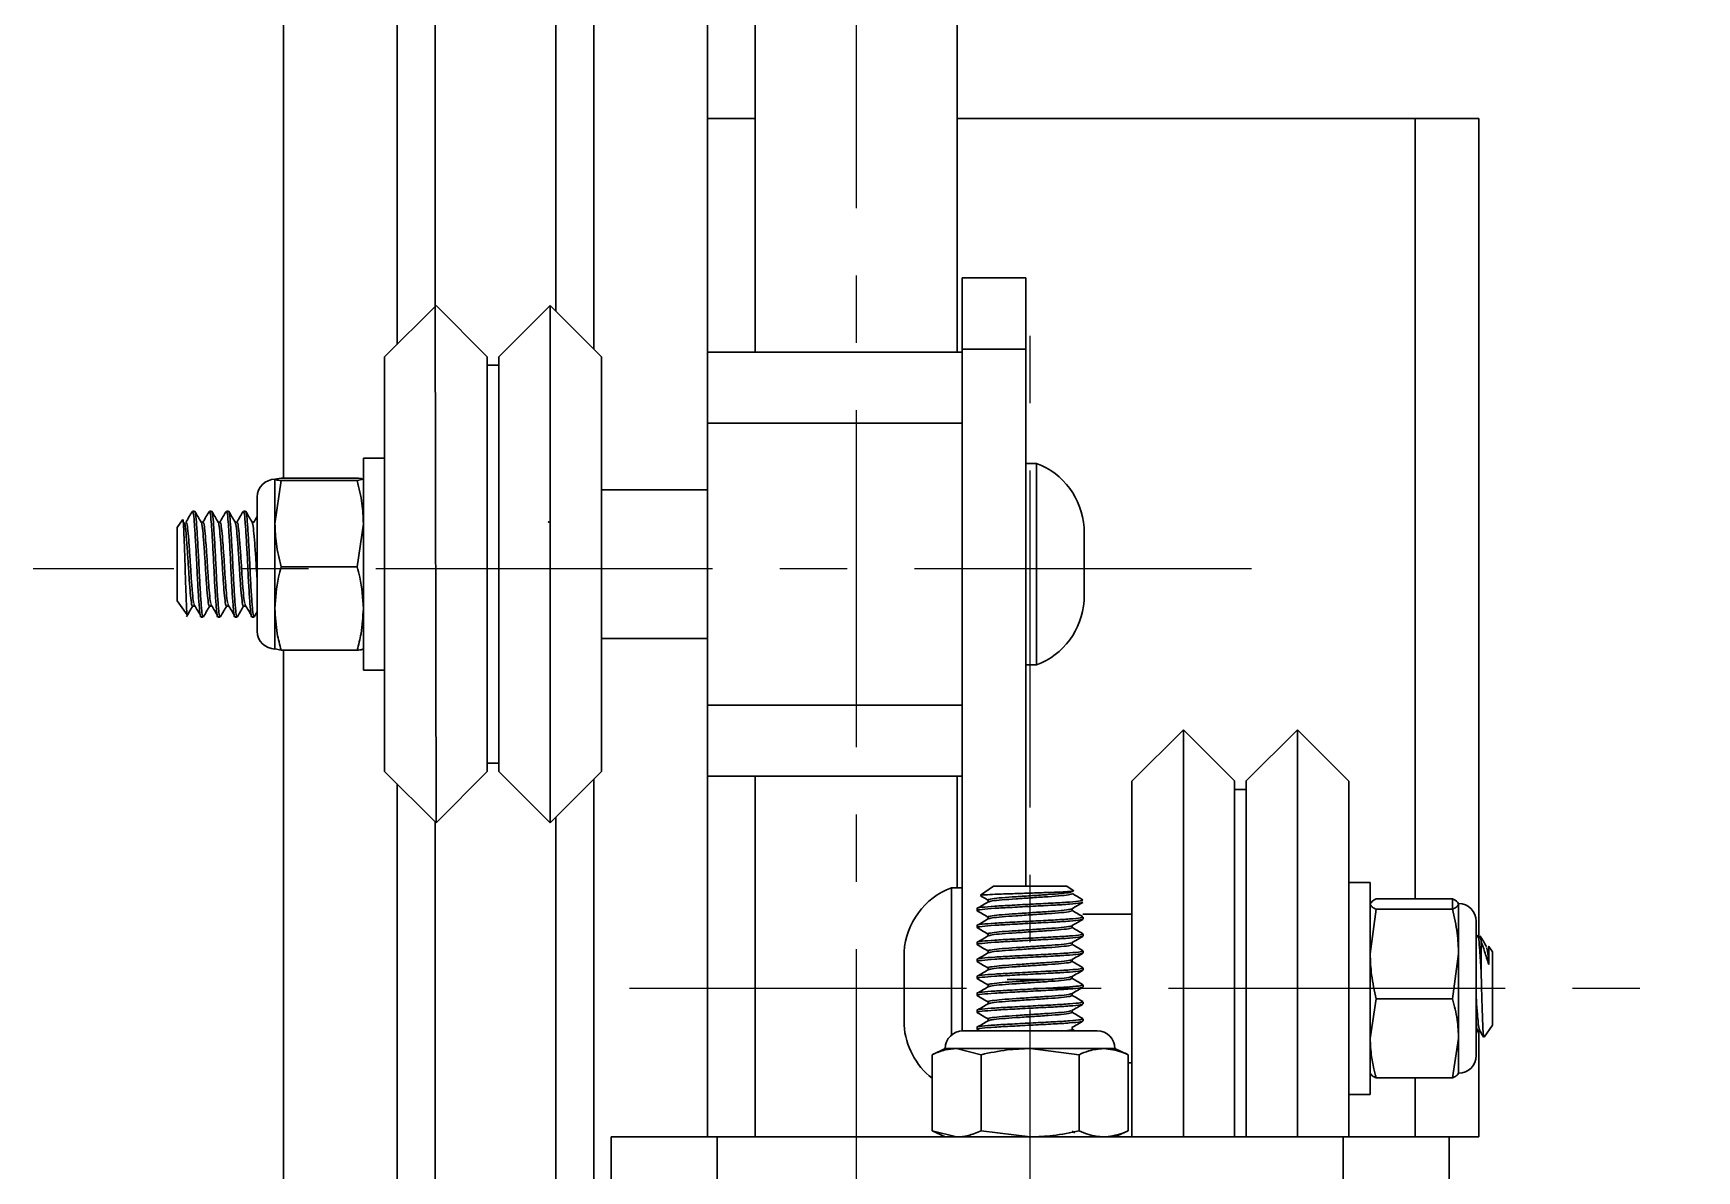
# Model space of a CAD drawing. Header units: millimetres. Extents: x 15 to 1184, y 5 to 836.
# Drawn here: x 898.31 to 929.67, y 720.41 to 741.85 of the extents above; entities that cross this region are included whole.
import ezdxf

# ---------------------------------------------------------------- set-up
doc = ezdxf.new("R2010")
doc.units = ezdxf.units.MM
doc.header["$PDSIZE"] = -1
doc.linetypes.add('CENTER', pattern=[10.16, 6.35, -1.27, 1.27, -1.27])
doc.linetypes.add('CENTERX2', pattern=[20.32, 12.7, -2.54, 2.54, -2.54])
doc.layers.get('0').update_dxf_attribs({"lineweight": 30})
doc.layers.add('中心线', color=7, linetype='CENTER')

msp = doc.modelspace()

# ---------------------------------------------------------------- linework, layer by layer
at = {"color": 7, "linetype": 'Continuous', "lineweight": 30}
for p, q in [((903.0218, 733.4687), (903.0218, 781.6301)), ((905.1658, 735.9888), (905.1658, 781.6301)), ((905.8858, 736.7088), (905.8858, 781.6301)), ((908.1578, 736.6168), (908.1578, 781.6301)), ((908.8778, 735.8968), (908.8778, 781.6301)), ((911.0218, 735.8448), (911.0218, 781.6301)), ((911.9168, 781.6301), (911.9168, 735.8448)), ((915.7268, 735.8448), (915.7268, 781.6301)), ((911.9168, 740.2448), (911.0218, 740.2448)), ((924.3618, 740.2448), (915.7268, 740.2448)), ((924.3618, 725.5331), (924.3618, 740.2448)), ((925.5618, 740.2448), (924.3618, 740.2448)), ((925.5618, 724.779), (925.5618, 740.2448)), ((917.0218, 737.2448), (915.8218, 737.2448)), ((915.8218, 737.2448), (915.8218, 735.9008)), ((917.0218, 737.2448), (917.0218, 735.9008)), ((905.8998, 736.7228), (904.9298, 735.7528)), ((905.8998, 726.9668), (905.8858, 736.7088)), ((906.8658, 735.7568), (905.8998, 736.7228)), ((908.0518, 736.7228), (907.0858, 735.7568)), ((909.0218, 735.7528), (908.0518, 736.7228)), ((908.0518, 728.2572), (908.0518, 736.7228)), ((911.0218, 734.5008), (911.0218, 735.8448)), ((911.0218, 735.8448), (915.8218, 735.8448)), ((917.0218, 735.9008), (915.8218, 735.9008)), ((915.8218, 735.9008), (915.8218, 723.0446)), ((917.0218, 735.9008), (917.0218, 725.7748)), ((904.9298, 728.9705), (904.9298, 735.7528)), ((906.8658, 728.9676), (906.8658, 735.7568)), ((907.0858, 735.5948), (906.8658, 735.5948)), ((907.0858, 728.9676), (907.0858, 735.7568)), ((909.0218, 728.9705), (909.0218, 735.7528)), ((904.9298, 734.3025), (904.9298, 733.663)), ((904.9298, 734.3025), (904.9298, 733.663)), ((909.0218, 734.3025), (909.0218, 733.663)), ((909.0218, 734.3025), (909.0218, 733.663)), ((911.0218, 734.5008), (915.8218, 734.5008)), ((911.0218, 729.1888), (911.0218, 734.5008)), ((904.9298, 733.8448), (904.5298, 733.8448)), ((904.5298, 730.6258), (904.5298, 733.8448)), ((917.2218, 733.7448), (917.0218, 733.7448)), ((917.2218, 730.6868), (917.2218, 733.7448)), ((902.9786, 733.4687), (902.8631, 733.4443)), ((902.8631, 733.4448), (902.8631, 733.4443)), ((902.8631, 733.4443), (902.8631, 732.6079)), ((902.9786, 733.4198), (902.8631, 732.6079)), ((902.9786, 733.4687), (904.4144, 733.4687)), ((902.9786, 733.4198), (904.4144, 733.4198)), ((904.4144, 733.4198), (904.5298, 733.4443)), ((904.9298, 733.3563), (904.9298, 732.7169)), ((904.9298, 733.3563), (904.9298, 732.7169)), ((909.0218, 732.7169), (909.0218, 733.3563)), ((909.0218, 732.7169), (909.0218, 733.3563)), ((902.5298, 733.1115), (902.5298, 732.9246)), ((911.0218, 733.2448), (909.0218, 733.2448)), ((901.3482, 732.8448), (901.3082, 732.8448)), ((901.6682, 732.8448), (901.6282, 732.8448)), ((901.9882, 732.8448), (901.9482, 732.8448)), ((902.3082, 732.8448), (902.2682, 732.8448)), ((902.5298, 732.9246), (902.5298, 730.5782)), ((901.1216, 732.6779), (901.0218, 732.5354)), ((901.0218, 731.4239), (901.0218, 732.5354)), ((901.5082, 732.637), (901.4712, 732.637)), ((901.8282, 732.637), (901.7912, 732.637)), ((902.1482, 732.637), (902.1112, 732.637)), ((902.4682, 732.637), (902.4312, 732.637)), ((902.8631, 732.6079), (902.8631, 731.0085)), ((904.4144, 731.796), (904.5298, 732.6079)), ((918.1189, 732.3949), (918.1187, 732.3941)), ((918.1187, 732.3941), (918.1189, 732.3887)), ((918.1189, 732.3949), (918.1189, 732.5347)), ((918.1189, 731.7592), (918.1189, 732.3887)), ((902.9786, 731.796), (904.4144, 731.796)), ((918.1189, 731.7592), (918.1187, 731.7537)), ((918.1187, 731.7537), (918.1189, 731.7491)), ((918.1189, 731.2091), (918.1189, 731.7491)), ((901.0218, 731.1543), (901.0218, 731.4239)), ((901.0218, 731.1543), (901.2085, 730.8876)), ((918.1189, 731.2091), (918.1187, 731.2045)), ((918.1187, 731.2045), (918.1189, 731.2053)), ((918.1189, 731.1549), (918.1189, 731.2053)), ((901.3082, 731.0527), (901.3482, 731.0527)), ((901.4682, 730.8448), (901.5082, 730.8448)), ((901.6282, 731.0527), (901.6682, 731.0527)), ((901.7882, 730.8448), (901.8282, 730.8448)), ((901.9482, 731.0527), (901.9882, 731.0527)), ((902.1082, 730.8448), (902.1482, 730.8448)), ((902.2682, 731.0527), (902.3082, 731.0527)), ((902.4282, 730.8448), (902.4682, 730.8448)), ((902.4741, 730.8512), (902.5298, 730.9472)), ((902.8631, 731.0085), (902.8631, 730.2448)), ((904.5298, 729.8448), (904.5298, 730.6258)), ((917.2218, 729.9448), (917.2218, 730.6868)), ((902.9786, 730.221), (902.8631, 730.2454)), ((902.9786, 730.221), (904.4144, 730.221)), ((903.0218, 693.4687), (903.0218, 730.221)), ((909.0218, 730.4448), (911.0218, 730.4448)), ((917.0218, 729.9448), (917.2218, 729.9448)), ((904.5298, 729.8448), (904.9298, 729.8448)), ((904.9298, 727.9368), (904.9298, 728.9705)), ((906.8658, 727.9328), (906.8658, 728.9676)), ((907.0858, 727.9328), (907.0858, 728.9676)), ((909.0218, 727.9368), (909.0218, 728.9705)), ((911.0218, 729.1888), (915.8218, 729.1888)), ((911.0218, 727.8448), (911.0218, 729.1888)), ((919.9918, 728.7228), (919.0218, 727.7528)), ((920.9578, 727.7568), (919.9918, 728.7228)), ((919.9918, 728.7228), (919.9918, 721.0448)), ((922.1438, 728.7228), (921.1778, 727.7568)), ((923.1138, 727.7528), (922.1438, 728.7228)), ((922.1438, 728.7228), (922.1438, 721.0448)), ((906.8658, 728.0948), (907.0858, 728.0948)), ((908.0518, 726.9668), (908.0518, 728.2572)), ((904.9298, 727.9368), (905.8998, 726.9668)), ((905.1658, 695.9888), (905.1658, 727.7008)), ((905.8998, 726.9668), (906.8658, 727.9328)), ((907.0858, 727.9328), (908.0518, 726.9668)), ((908.0518, 726.9668), (909.0218, 727.9368)), ((908.8778, 695.8968), (908.8778, 727.7928)), ((911.0218, 721.0448), (911.0218, 727.8448)), ((911.0218, 727.8448), (915.8218, 727.8448)), ((911.9168, 727.8448), (911.9168, 721.0448)), ((915.7268, 725.7448), (915.7268, 727.8448)), ((919.0218, 727.7528), (919.0218, 721.0448)), ((920.9578, 727.7568), (920.9578, 721.0448)), ((921.1778, 727.7568), (921.1778, 721.0448)), ((923.1138, 727.7528), (923.1138, 721.0448)), ((921.1778, 727.5948), (920.9578, 727.5948)), ((908.1578, 696.6168), (908.1578, 727.0728)), ((905.8858, 696.7088), (905.8858, 726.9808)), ((923.5138, 725.8448), (923.1138, 725.8448)), ((923.5138, 725.8448), (923.5138, 721.8448)), ((915.8218, 725.7448), (915.6218, 725.7448)), ((915.6218, 725.7448), (915.6218, 722.9676)), ((916.4112, 725.7748), (916.167, 725.6038)), ((916.3097, 725.5118), (916.3097, 725.4744)), ((916.4112, 725.7748), (916.4793, 725.7748)), ((916.4793, 725.7748), (917.7924, 725.7748)), ((917.9106, 725.692), (917.7924, 725.7748)), ((925.0651, 725.5331), (923.6292, 725.5331)), ((925.0651, 725.5331), (925.0651, 725.3388)), ((916.1018, 725.3518), (916.1018, 725.3118)), ((916.3097, 725.1918), (916.3097, 725.1544)), ((917.8939, 725.3118), (917.8939, 725.3494)), ((919.0218, 725.2448), (918.0951, 725.2448)), ((918.1018, 725.1517), (918.1018, 725.1918)), ((923.518, 725.4538), (923.5138, 725.4448)), ((923.6292, 725.3388), (923.5138, 724.4946)), ((925.0651, 725.3388), (923.6292, 725.3388)), ((925.1805, 725.4359), (925.1805, 725.4448)), ((925.1805, 724.4946), (925.1805, 725.4359)), ((916.1018, 725.0318), (916.1018, 724.9917)), ((916.3097, 724.8717), (916.3097, 724.8344)), ((917.8939, 724.9917), (917.8939, 725.0294)), ((918.1018, 724.8318), (918.1018, 724.8717)), ((925.5138, 722.5782), (925.5138, 725.1115)), ((925.5378, 724.842), (925.5138, 724.8007)), ((914.7247, 724.5347), (914.7247, 724.4448)), ((916.1018, 724.7117), (916.1018, 724.6718)), ((916.3097, 724.5517), (916.3097, 724.5144)), ((917.8939, 724.6718), (917.8939, 724.7094)), ((918.1018, 724.5118), (918.1018, 724.5517)), ((925.6051, 724.7441), (925.5872, 724.8217)), ((925.6051, 724.7441), (925.6051, 724.1738)), ((925.8218, 724.5354), (925.75, 724.638)), ((925.7507, 724.626), (925.7507, 724.297)), ((925.8218, 724.5354), (925.8218, 723.1543)), ((914.7247, 724.4397), (914.7249, 724.4448)), ((914.7249, 724.4448), (914.7247, 724.4448)), ((914.7247, 724.4397), (914.7247, 723.8499)), ((916.1018, 724.3918), (916.1018, 724.3518)), ((916.3097, 724.2318), (916.3097, 724.1944)), ((917.8939, 724.3518), (917.8939, 724.3894)), ((918.1018, 724.1918), (918.1018, 724.2318)), ((925.0651, 723.6505), (925.1805, 724.4946)), ((925.1805, 722.9035), (925.1805, 724.4946)), ((916.1018, 724.0718), (916.1018, 724.0318)), ((916.3097, 723.9118), (916.3097, 723.8743)), ((917.8939, 724.0318), (917.8939, 724.0694)), ((918.1018, 723.8718), (918.1018, 723.9118)), ((914.7249, 723.8448), (914.7247, 723.8499)), ((914.7247, 723.8397), (914.7249, 723.8448)), ((914.7247, 723.8397), (914.7247, 723.2499)), ((916.1018, 723.7518), (916.1018, 723.7117)), ((916.3097, 723.5918), (916.3097, 723.5544)), ((917.8939, 723.7117), (917.8939, 723.7494)), ((918.1018, 723.5517), (918.1018, 723.5918)), ((923.6292, 723.6505), (923.5138, 722.9035)), ((925.0651, 723.6505), (923.6292, 723.6505)), ((916.1018, 723.4317), (916.1018, 723.3918)), ((917.8939, 723.3918), (917.8939, 723.4294)), ((914.7249, 723.2448), (914.7247, 723.2499)), ((914.7247, 723.2448), (914.7247, 723.1549)), ((914.7247, 723.2448), (914.7249, 723.2448)), ((918.3685, 723.0448), (915.8351, 723.0448)), ((916.1018, 723.1118), (916.1018, 723.0718)), ((916.1062, 723.0673), (916.1451, 723.0448)), ((916.3097, 723.2717), (916.3097, 723.2344)), ((917.8939, 723.0718), (917.8939, 723.1094)), ((917.9449, 723.0448), (917.8939, 723.0744)), ((918.1018, 723.2318), (918.1018, 723.2717)), ((925.5138, 722.9992), (925.5448, 723.0527)), ((925.5418, 723.0527), (925.5788, 723.0527)), ((925.5618, 721.0448), (925.5618, 723.0527)), ((925.6642, 722.9292), (925.8218, 723.1543)), ((915.5018, 722.7115), (915.2543, 722.5961)), ((915.7162, 722.7115), (915.5018, 722.7115)), ((917.1018, 722.7115), (915.7162, 722.7115)), ((916.1781, 722.5961), (915.7162, 722.7115)), ((918.0256, 722.5961), (917.1018, 722.7115)), ((918.4874, 722.7115), (917.1018, 722.7115)), ((918.7018, 722.7115), (918.4874, 722.7115)), ((918.9493, 722.5961), (918.7018, 722.7115)), ((925.0651, 722.1565), (925.1805, 722.9035)), ((925.1805, 722.2448), (925.1805, 722.9035)), ((915.2543, 722.5961), (915.2543, 721.1602)), ((916.1781, 722.5961), (916.1781, 721.1602)), ((918.0256, 722.5961), (918.0256, 721.1602)), ((918.9493, 722.5961), (918.9493, 721.1602)), ((918.9493, 722.4448), (919.0218, 722.4448)), ((923.5138, 722.2448), (923.518, 722.2359)), ((925.0651, 722.1565), (923.6292, 722.1565)), ((924.3618, 721.0448), (924.3618, 722.1565)), ((925.1763, 722.2359), (925.1805, 722.2448)), ((923.1138, 721.8448), (923.5138, 721.8448)), ((915.2543, 721.1602), (915.5018, 721.0448)), ((915.2543, 721.1602), (915.7162, 721.0448)), ((916.1781, 721.1602), (917.1018, 721.0448)), ((917.9473, 721.1234), (917.8939, 721.1544)), ((918.7018, 721.0448), (918.9493, 721.1602)), ((909.2018, 719.8448), (909.2018, 721.0448)), ((911.2018, 721.0448), (909.2018, 721.0448)), ((911.2018, 719.8448), (911.2018, 721.0448)), ((923.0018, 721.0448), (911.2018, 721.0448)), ((923.0018, 719.8448), (923.0018, 721.0448)), ((925.0018, 721.0448), (923.0018, 721.0448)), ((925.0018, 719.8448), (925.0018, 721.0448)), ((925.5618, 721.0448), (925.0018, 721.0448))]:
    msp.add_line(p, q, dxfattribs=at)
at = {"color": 7, "linetype": 'CENTERX2', "lineweight": 30}
for p, q in [((917.5346, 725.7748), (916.669, 725.7748)), ((917.5346, 724.0148), (916.669, 724.0148))]:
    msp.add_line(p, q, dxfattribs=at)
at = {"color": 7, "linetype": 'Continuous', "lineweight": 30}
for centre, radius, start, end in [((916.7329, 732.4448), 1.3889, 3.71154, 69.39031), ((902.8631, 733.1115), 0.3333, 90, 180), ((916.7329, 731.2448), 1.3889, 290.60969, 356.28846), ((902.8631, 730.5782), 0.3333, 180, 270), ((916.1107, 724.4448), 1.3889, 110.60969, 176.28846), ((925.1805, 725.1115), 0.3333, 0, 90), ((916.1107, 723.2448), 1.3889, 183.71154, 231.93064), ((915.8351, 722.7115), 0.3333, 90, 180), ((918.3685, 722.7115), 0.3333, 0, 90), ((925.1805, 722.5782), 0.3333, 270, 0)]:
    msp.add_arc(centre, radius, start, end, dxfattribs=at)
for points, knots in [([(902.8631, 733.4443), (902.8681, 733.4405), (902.8789, 733.4322), (902.9437, 733.4242), (902.9786, 733.4198)], [0, 0, 0, 0, 0.4617486, 1, 1, 1, 1]), ([(904.5298, 733.4443), (904.5248, 733.4481), (904.5141, 733.4563), (904.4493, 733.4644), (904.4144, 733.4687)], [0, 0, 0, 0, 0.4617483, 1, 1, 1, 1]), ([(904.5298, 732.6079), (904.5248, 732.7342), (904.5141, 733.0078), (904.4493, 733.2757), (904.4144, 733.4198)], [0, 0, 0, 0, 0.461737, 1, 1, 1, 1]), ([(901.2109, 730.8893), (901.2106, 730.8882), (901.2069, 730.8756), (901.2005, 730.9553), (901.1914, 731.1281), (901.1811, 731.3895), (901.1717, 731.6915), (901.1628, 732.0041), (901.1525, 732.2871), (901.143, 732.5142), (901.1342, 732.6479), (901.1269, 732.6989), (901.1235, 732.6783), (901.1232, 732.6768)], [0, 0, 0, 0, 0.01197403, 0.12731442, 0.2428124, 0.35340117, 0.46375327, 0.57424963, 0.68017141, 0.78554499, 0.89103245, 0.99227454, 1, 1, 1, 1]), ([(901.3026, 732.8393), (901.2825, 732.8045), (901.2421, 732.7349), (901.2017, 732.6654), (901.1815, 732.6307)], [0, 0, 0, 0, 0.5001823, 1, 1, 1, 1]), ([(901.3082, 732.8271), (901.3129, 732.8273), (901.3246, 732.8279), (901.3418, 732.6542), (901.3611, 732.3579), (901.3829, 731.9779), (901.4009, 731.5789), (901.4218, 731.2172), (901.4427, 730.9628), (901.4565, 730.8388), (901.4658, 730.8577), (901.4682, 730.8626)], [0, 0, 0, 0, 0.0846526, 0.2087429, 0.3328371, 0.4601847, 0.5824996, 0.7087454, 0.8349917, 0.9572985, 1, 1, 1, 1]), ([(901.3482, 732.8271), (901.3529, 732.8273), (901.3646, 732.8279), (901.3819, 732.6542), (901.4011, 732.3579), (901.4229, 731.978), (901.4409, 731.5787), (901.4618, 731.218), (901.4827, 730.9601), (901.4984, 730.8314), (901.5098, 730.8592), (901.5143, 730.8701)], [0, 0, 0, 0, 0.08167, 0.2013891, 0.3211115, 0.4439727, 0.5619786, 0.6837769, 0.8055756, 0.9235737, 1, 1, 1, 1]), ([(901.4735, 732.6328), (901.4533, 732.6677), (901.4128, 732.7374), (901.3724, 732.8071), (901.3522, 732.8419)], [0, 0, 0, 0, 0.4997668, 1, 1, 1, 1]), ([(901.6226, 732.8393), (901.6024, 732.8045), (901.5621, 732.7349), (901.5217, 732.6654), (901.5016, 732.6307)], [0, 0, 0, 0, 0.5001575, 1, 1, 1, 1]), ([(901.6282, 732.8271), (901.6329, 732.8273), (901.6446, 732.8279), (901.6619, 732.6542), (901.6811, 732.3579), (901.7029, 731.9779), (901.7209, 731.5789), (901.7418, 731.2172), (901.7627, 730.9628), (901.7765, 730.8388), (901.7858, 730.8577), (901.7882, 730.8626)], [0, 0, 0, 0, 0.0846522, 0.2087429, 0.3328371, 0.4601847, 0.5824996, 0.7087454, 0.8349917, 0.9572985, 1, 1, 1, 1]), ([(901.6682, 732.8271), (901.6729, 732.8273), (901.6846, 732.8279), (901.7018, 732.6542), (901.7211, 732.3579), (901.7429, 731.978), (901.7609, 731.5787), (901.7818, 731.218), (901.8027, 730.9601), (901.8184, 730.8314), (901.8298, 730.8592), (901.8343, 730.8701)], [0, 0, 0, 0, 0.0816703, 0.201389, 0.3211114, 0.443973, 0.5619788, 0.683777, 0.8055757, 0.9235737, 1, 1, 1, 1]), ([(901.7935, 732.6328), (901.7733, 732.6677), (901.7328, 732.7374), (901.6924, 732.8071), (901.6722, 732.8419)], [0, 0, 0, 0, 0.4997421, 1, 1, 1, 1]), ([(901.9426, 732.8393), (901.9225, 732.8045), (901.8821, 732.7349), (901.8417, 732.6654), (901.8215, 732.6307)], [0, 0, 0, 0, 0.5001327, 1, 1, 1, 1]), ([(901.9482, 732.8271), (901.9529, 732.8273), (901.9646, 732.8279), (901.9818, 732.6542), (902.0011, 732.3579), (902.0229, 731.9779), (902.0409, 731.5789), (902.0618, 731.2172), (902.0827, 730.9628), (902.0965, 730.8388), (902.1058, 730.8577), (902.1082, 730.8626)], [0, 0, 0, 0, 0.0846526, 0.2087429, 0.3328371, 0.4601851, 0.5825, 0.7087458, 0.8349921, 0.957299, 1, 1, 1, 1]), ([(901.9882, 732.8271), (901.9929, 732.8273), (902.0046, 732.8279), (902.0218, 732.6542), (902.0411, 732.3579), (902.0629, 731.978), (902.0809, 731.5787), (902.1018, 731.218), (902.1227, 730.9601), (902.1384, 730.8314), (902.1498, 730.8592), (902.1543, 730.8701)], [0, 0, 0, 0, 0.0816703, 0.201389, 0.3211114, 0.4439726, 0.5619784, 0.683777, 0.8055757, 0.9235737, 1, 1, 1, 1]), ([(902.1135, 732.6328), (902.0933, 732.6677), (902.0528, 732.7374), (902.0124, 732.8071), (901.9922, 732.8419)], [0, 0, 0, 0, 0.4997421, 1, 1, 1, 1]), ([(902.2626, 732.8393), (902.2424, 732.8045), (902.2021, 732.7349), (902.1617, 732.6654), (902.1415, 732.6307)], [0, 0, 0, 0, 0.5001823, 1, 1, 1, 1]), ([(902.2682, 732.8271), (902.2729, 732.8273), (902.2846, 732.8279), (902.3018, 732.6542), (902.3211, 732.3579), (902.3429, 731.9779), (902.3609, 731.5789), (902.3818, 731.2172), (902.4027, 730.9628), (902.4166, 730.8388), (902.4258, 730.8577), (902.4282, 730.8626)], [0, 0, 0, 0, 0.0846526, 0.2087429, 0.3328371, 0.4601847, 0.5824996, 0.7087458, 0.8349921, 0.957299, 1, 1, 1, 1]), ([(902.3082, 732.8271), (902.3129, 732.8273), (902.3246, 732.8279), (902.3418, 732.6542), (902.3611, 732.3579), (902.3829, 731.978), (902.4009, 731.5787), (902.4218, 731.218), (902.4427, 730.9601), (902.4584, 730.8314), (902.4698, 730.8592), (902.4743, 730.8701)], [0, 0, 0, 0, 0.0816703, 0.2013891, 0.3211115, 0.4439727, 0.5619786, 0.6837768, 0.805576, 0.9235737, 1, 1, 1, 1]), ([(902.4336, 732.6328), (902.4133, 732.6677), (902.3728, 732.7374), (902.3324, 732.8071), (902.3122, 732.8419)], [0, 0, 0, 0, 0.4997916, 1, 1, 1, 1]), ([(902.5298, 732.7482), (902.5272, 732.7438), (902.5045, 732.7046), (902.4817, 732.6654), (902.4615, 732.6307)], [0, 0, 0, 0, 0.1131404, 1, 1, 1, 1]), ([(901.1482, 732.6229), (901.1529, 732.6231), (901.1646, 732.6236), (901.1818, 732.4859), (901.2011, 732.2512), (901.2229, 731.9503), (901.2409, 731.6342), (901.2618, 731.3477), (901.2827, 731.1461), (901.2966, 731.0479), (901.3058, 731.0628), (901.3082, 731.0667)], [0, 0, 0, 0, 0.08466221, 0.20874189, 0.33283964, 0.46019715, 0.58249928, 0.70874697, 0.83499729, 0.95730262, 1, 1, 1, 1]), ([(901.1882, 732.6229), (901.1929, 732.6231), (901.2046, 732.6236), (901.2218, 732.486), (901.2411, 732.2511), (901.2629, 731.9506), (901.2809, 731.6329), (901.3018, 731.3526), (901.3196, 731.1608), (901.3294, 731.118), (901.3328, 731.103)], [0, 0, 0, 0, 0.0937725, 0.231204, 0.3686556, 0.5097176, 0.6451803, 0.7850132, 0.9248482, 1, 1, 1, 1]), ([(901.4734, 732.6178), (901.4764, 732.6172), (901.4863, 732.6151), (901.5018, 732.4843), (901.5211, 732.2517), (901.5429, 731.9502), (901.5609, 731.6342), (901.5818, 731.3477), (901.6027, 731.1461), (901.6165, 731.0479), (901.6258, 731.0628), (901.6282, 731.0667)], [0, 0, 0, 0, 0.0548664, 0.1829851, 0.3111224, 0.4426256, 0.5689089, 0.6992662, 0.8296255, 0.9559121, 1, 1, 1, 1]), ([(901.5082, 732.6229), (901.5129, 732.6231), (901.5246, 732.6236), (901.5418, 732.486), (901.5611, 732.2511), (901.5829, 731.9506), (901.6009, 731.6329), (901.6218, 731.3526), (901.6396, 731.1608), (901.6494, 731.118), (901.6528, 731.103)], [0, 0, 0, 0, 0.0937718, 0.2312033, 0.3686555, 0.5097176, 0.6451803, 0.7850132, 0.9248482, 1, 1, 1, 1]), ([(901.7934, 732.6178), (901.7964, 732.6172), (901.8063, 732.6151), (901.8218, 732.4843), (901.8411, 732.2517), (901.8629, 731.9502), (901.8809, 731.6342), (901.9018, 731.3477), (901.9227, 731.1461), (901.9365, 731.0479), (901.9458, 731.0628), (901.9482, 731.0667)], [0, 0, 0, 0, 0.0548658, 0.1829845, 0.3111226, 0.4426259, 0.5689093, 0.6992666, 0.829626, 0.9559127, 1, 1, 1, 1]), ([(901.8282, 732.6229), (901.8329, 732.6231), (901.8446, 732.6236), (901.8618, 732.486), (901.8811, 732.2511), (901.9029, 731.9506), (901.9209, 731.6329), (901.9418, 731.3526), (901.9596, 731.1608), (901.9694, 731.118), (901.9728, 731.103)], [0, 0, 0, 0, 0.0937724, 0.2312038, 0.3686553, 0.509718, 0.6451799, 0.7850133, 0.9248483, 1, 1, 1, 1]), ([(902.1134, 732.6178), (902.1164, 732.6172), (902.1263, 732.6151), (902.1418, 732.4843), (902.1611, 732.2517), (902.1829, 731.9502), (902.2009, 731.6342), (902.2218, 731.3477), (902.2427, 731.1461), (902.2566, 731.0479), (902.2658, 731.0628), (902.2682, 731.0667)], [0, 0, 0, 0, 0.0548658, 0.1829845, 0.311122, 0.4426259, 0.5689093, 0.6992666, 0.8296261, 0.9559127, 1, 1, 1, 1]), ([(902.1482, 732.6229), (902.1529, 732.6231), (902.1646, 732.6236), (902.1818, 732.486), (902.2011, 732.2511), (902.2229, 731.9506), (902.2409, 731.6329), (902.2618, 731.3526), (902.2796, 731.1608), (902.2894, 731.118), (902.2928, 731.103)], [0, 0, 0, 0, 0.0937724, 0.2312038, 0.3686553, 0.5097173, 0.6451799, 0.7850126, 0.9248483, 1, 1, 1, 1]), ([(902.4334, 732.6178), (902.4364, 732.6172), (902.4463, 732.6151), (902.4618, 732.4845), (902.4811, 732.2511), (902.5029, 731.9523), (902.5172, 731.6903), (902.5269, 731.5634), (902.5298, 731.5251)], [0, 0, 0, 0, 0.08801865, 0.2935538, 0.49911889, 0.7100837, 0.91267437, 1, 1, 1, 1]), ([(902.8631, 732.6079), (902.8681, 732.4816), (902.8789, 732.208), (902.9437, 731.9402), (902.9786, 731.796)], [0, 0, 0, 0, 0.4617501, 1, 1, 1, 1]), ([(902.9786, 731.796), (902.9612, 731.73), (902.8931, 731.4714), (902.8759, 731.2061), (902.8631, 731.0085)], [0, 0, 0, 0, 0.2549921, 1, 1, 1, 1]), ([(904.5298, 731.0085), (904.517, 731.2061), (904.4998, 731.4714), (904.4317, 731.73), (904.4144, 731.796)], [0, 0, 0, 0, 0.7450079, 1, 1, 1, 1]), ([(901.1941, 730.8512), (901.2143, 730.886), (901.2547, 730.9556), (901.2951, 731.0251), (901.3153, 731.0599)], [0, 0, 0, 0, 0.5001545, 1, 1, 1, 1]), ([(901.3324, 731.0901), (901.3525, 731.0567), (901.3926, 730.9898), (901.4328, 730.9227), (901.4529, 730.8891)], [0, 0, 0, 0, 0.499988, 1, 1, 1, 1]), ([(901.5141, 730.8512), (901.5343, 730.886), (901.5747, 730.9556), (901.6151, 731.0251), (901.6353, 731.0599)], [0, 0, 0, 0, 0.5001545, 1, 1, 1, 1]), ([(901.6524, 731.0901), (901.6725, 731.0567), (901.7126, 730.9898), (901.7528, 730.9227), (901.7729, 730.8891)], [0, 0, 0, 0, 0.499988, 1, 1, 1, 1]), ([(901.8341, 730.8512), (901.8543, 730.886), (901.8947, 730.9556), (901.9351, 731.0251), (901.9553, 731.0599)], [0, 0, 0, 0, 0.5001793, 1, 1, 1, 1]), ([(901.9724, 731.0901), (901.9925, 731.0567), (902.0326, 730.9898), (902.0728, 730.9227), (902.0929, 730.8891)], [0, 0, 0, 0, 0.4999631, 1, 1, 1, 1]), ([(902.1541, 730.8512), (902.1743, 730.886), (902.2147, 730.9556), (902.2551, 731.0251), (902.2753, 731.0599)], [0, 0, 0, 0, 0.5002041, 1, 1, 1, 1]), ([(902.2924, 731.0901), (902.3125, 731.0567), (902.3526, 730.9898), (902.3928, 730.9227), (902.4129, 730.8891)], [0, 0, 0, 0, 0.499988, 1, 1, 1, 1]), ([(902.8631, 731.0085), (902.8715, 730.8497), (902.8854, 730.5843), (902.9519, 730.3251), (902.9786, 730.221)], [0, 0, 0, 0, 0.59834483, 1, 1, 1, 1]), ([(904.4144, 730.221), (904.4411, 730.3251), (904.5076, 730.5843), (904.5215, 730.8497), (904.5298, 731.0085)], [0, 0, 0, 0, 0.4016589, 1, 1, 1, 1]), ([(904.5298, 730.2454), (904.5248, 730.2416), (904.5141, 730.2334), (904.4493, 730.2253), (904.4144, 730.221)], [0, 0, 0, 0, 0.461748, 1, 1, 1, 1]), ([(918.0934, 725.5118), (918.086, 725.5065), (918.0697, 725.4949), (917.8641, 725.4741), (917.5464, 725.4548), (917.1573, 725.4355), (916.763, 725.4137), (916.4149, 725.3957), (916.1856, 725.3748), (916.0837, 725.3598), (916.1075, 725.3526), (916.1102, 725.3518)], [0, 0, 0, 0, 0.1062221, 0.2335702, 0.35767, 0.4817581, 0.6091106, 0.7314188, 0.8576677, 0.9839231, 1, 1, 1, 1]), ([(918.0934, 725.4718), (918.086, 725.4665), (918.0697, 725.4549), (917.8641, 725.4341), (917.5464, 725.4148), (917.1573, 725.3955), (916.763, 725.3738), (916.4149, 725.3557), (916.1856, 725.3349), (916.0837, 725.3198), (916.1075, 725.3126), (916.1102, 725.3118)], [0, 0, 0, 0, 0.1062221, 0.2335702, 0.35767, 0.4817581, 0.6091102, 0.7314184, 0.8576673, 0.9839231, 1, 1, 1, 1]), ([(916.3137, 725.4767), (916.279, 725.4566), (916.2096, 725.4163), (916.1401, 725.376), (916.1054, 725.3559)], [0, 0, 0, 0, 0.4998937, 1, 1, 1, 1]), ([(916.1614, 725.5954), (916.1778, 725.5858), (916.2272, 725.5572), (916.2767, 725.5285), (916.3097, 725.5094)], [0, 0, 0, 0, 0.3320322, 1, 1, 1, 1]), ([(916.1706, 725.5986), (916.1754, 725.6009), (916.1864, 725.6061), (916.3287, 725.6155), (916.5542, 725.6249), (916.8402, 725.6338), (917.1466, 725.6441), (917.4387, 725.6536), (917.6833, 725.6624), (917.8546, 725.6727), (917.9243, 725.6824), (917.9338, 725.6883), (917.8946, 725.6916), (917.8939, 725.6917)], [0, 0, 0, 0, 0.0818577, 0.1885109, 0.2949364, 0.4014981, 0.503647, 0.6052611, 0.7070066, 0.8046345, 0.9014437, 0.9983521, 1, 1, 1, 1]), ([(917.8873, 725.6718), (917.8815, 725.6665), (917.8685, 725.6549), (917.7056, 725.6341), (917.454, 725.6148), (917.1458, 725.5955), (916.8334, 725.5737), (916.5577, 725.5557), (916.3761, 725.5348), (916.2953, 725.5198), (916.3142, 725.5126), (916.3163, 725.5118)], [0, 0, 0, 0, 0.10621487, 0.23357005, 0.3576603, 0.48174546, 0.6091061, 0.73140519, 0.85766435, 0.98391386, 1, 1, 1, 1]), ([(917.8873, 725.6318), (917.8815, 725.6265), (917.8685, 725.6149), (917.7056, 725.5941), (917.4539, 725.5748), (917.146, 725.5555), (916.8324, 725.5337), (916.5614, 725.5157), (916.3685, 725.4954), (916.3346, 725.4825), (916.3186, 725.4763)], [0, 0, 0, 0, 0.1093872, 0.2405462, 0.3683427, 0.4961333, 0.6272979, 0.7532497, 0.8832806, 1, 1, 1, 1]), ([(918.0981, 725.516), (918.0632, 725.5362), (917.9952, 725.5756), (917.9272, 725.6151), (917.8939, 725.6344)], [0, 0, 0, 0, 0.5119627, 1, 1, 1, 1]), ([(923.6292, 725.5331), (923.6116, 725.525), (923.5551, 725.4988), (923.5402, 725.4721), (923.53, 725.4536)], [0, 0, 0, 0, 0.3113766, 1, 1, 1, 1]), ([(925.1805, 725.4359), (925.1677, 725.4603), (925.1505, 725.493), (925.0824, 725.525), (925.0651, 725.5331)], [0, 0, 0, 0, 0.74504845, 1, 1, 1, 1]), ([(918.0934, 725.1918), (918.086, 725.1865), (918.0697, 725.1749), (917.8641, 725.1541), (917.5464, 725.1348), (917.1573, 725.1155), (916.763, 725.0938), (916.4149, 725.0757), (916.1856, 725.0548), (916.0837, 725.0398), (916.1075, 725.0326), (916.1102, 725.0318)], [0, 0, 0, 0, 0.1062221, 0.2335702, 0.35767, 0.4817581, 0.6091102, 0.7314184, 0.8576677, 0.9839231, 1, 1, 1, 1]), ([(916.3137, 725.1567), (916.279, 725.1366), (916.2096, 725.0963), (916.1401, 725.056), (916.1054, 725.0359)], [0, 0, 0, 0, 0.4998937, 1, 1, 1, 1]), ([(916.1062, 725.3073), (916.141, 725.2872), (916.2089, 725.2479), (916.2767, 725.2085), (916.3097, 725.1894)], [0, 0, 0, 0, 0.5132688, 1, 1, 1, 1]), ([(917.875, 725.3463), (917.8702, 725.3428), (917.8568, 725.3329), (917.7042, 725.3141), (917.4544, 725.2948), (917.1456, 725.2755), (916.8335, 725.2537), (916.5577, 725.2357), (916.3761, 725.2148), (916.2953, 725.1998), (916.3142, 725.1926), (916.3163, 725.1918)], [0, 0, 0, 0, 0.0733528, 0.2053905, 0.3340432, 0.46269, 0.594734, 0.7215291, 0.8524311, 0.9833224, 1, 1, 1, 1]), ([(917.8873, 725.3118), (917.8815, 725.3065), (917.8685, 725.2949), (917.7056, 725.2741), (917.4539, 725.2548), (917.146, 725.2355), (916.8324, 725.2137), (916.5614, 725.1957), (916.3685, 725.1754), (916.3346, 725.1625), (916.3186, 725.1563)], [0, 0, 0, 0, 0.1093872, 0.2405462, 0.3683427, 0.4961333, 0.6272979, 0.7532497, 0.8832799, 1, 1, 1, 1]), ([(917.8886, 725.3463), (917.9234, 725.3665), (917.993, 725.4068), (918.0626, 725.4472), (918.0974, 725.4673)], [0, 0, 0, 0, 0.4997771, 1, 1, 1, 1]), ([(918.0981, 725.196), (918.0632, 725.2162), (917.9952, 725.2556), (917.9272, 725.2951), (917.8939, 725.3144)], [0, 0, 0, 0, 0.51201338, 1, 1, 1, 1]), ([(923.5138, 725.4359), (923.5221, 725.4164), (923.5361, 725.3836), (923.6025, 725.3516), (923.6292, 725.3388)], [0, 0, 0, 0, 0.5982971, 1, 1, 1, 1]), ([(925.0651, 725.3388), (925.0918, 725.3516), (925.1582, 725.3836), (925.1721, 725.4164), (925.1805, 725.4359)], [0, 0, 0, 0, 0.4017029, 1, 1, 1, 1]), ([(925.1805, 724.4946), (925.1755, 724.626), (925.1647, 724.9104), (925.0999, 725.1889), (925.0651, 725.3388)], [0, 0, 0, 0, 0.4617666, 1, 1, 1, 1]), ([(918.0934, 725.1517), (918.086, 725.1465), (918.0697, 725.1349), (917.8641, 725.1141), (917.5464, 725.0948), (917.1573, 725.0755), (916.763, 725.0537), (916.4149, 725.0357), (916.1856, 725.0148), (916.0837, 724.9999), (916.1075, 724.9926), (916.1102, 724.9917)], [0, 0, 0, 0, 0.1062221, 0.2335702, 0.35767, 0.4817581, 0.6091102, 0.7314184, 0.8576673, 0.9839227, 1, 1, 1, 1]), ([(918.0934, 724.8717), (918.086, 724.8665), (918.0697, 724.8549), (917.8641, 724.8341), (917.5464, 724.8148), (917.1573, 724.7955), (916.763, 724.7737), (916.4149, 724.7557), (916.1856, 724.7349), (916.0837, 724.7198), (916.1075, 724.7126), (916.1102, 724.7117)], [0, 0, 0, 0, 0.1062221, 0.2335702, 0.35767, 0.4817581, 0.6091102, 0.7314184, 0.8576673, 0.9839231, 1, 1, 1, 1]), ([(916.1062, 724.9873), (916.141, 724.9672), (916.2089, 724.9279), (916.2767, 724.8885), (916.3097, 724.8694)], [0, 0, 0, 0, 0.5132688, 1, 1, 1, 1]), ([(917.875, 725.0263), (917.8702, 725.0228), (917.8568, 725.0129), (917.7042, 724.9941), (917.4544, 724.9748), (917.1456, 724.9555), (916.8335, 724.9338), (916.5577, 724.9157), (916.3761, 724.8949), (916.2953, 724.8798), (916.3142, 724.8726), (916.3163, 724.8717)], [0, 0, 0, 0, 0.0733529, 0.2053905, 0.3340432, 0.46269, 0.5947334, 0.7215291, 0.8524304, 0.9833224, 1, 1, 1, 1]), ([(917.8873, 724.9917), (917.8815, 724.9865), (917.8685, 724.9749), (917.7056, 724.9541), (917.4539, 724.9348), (917.146, 724.9155), (916.8324, 724.8937), (916.5614, 724.8757), (916.3685, 724.8554), (916.3346, 724.8425), (916.3186, 724.8363)], [0, 0, 0, 0, 0.1093866, 0.2405462, 0.3683427, 0.4961333, 0.6272979, 0.7532498, 0.8832799, 1, 1, 1, 1]), ([(917.8886, 725.0263), (917.9234, 725.0465), (917.993, 725.0868), (918.0626, 725.1272), (918.0974, 725.1473)], [0, 0, 0, 0, 0.4997771, 1, 1, 1, 1]), ([(918.0981, 724.876), (918.0632, 724.8962), (917.9952, 724.9356), (917.9272, 724.9751), (917.8939, 724.9944)], [0, 0, 0, 0, 0.51201338, 1, 1, 1, 1]), ([(925.6051, 724.1738), (925.5969, 724.3112), (925.5817, 724.565), (925.5627, 724.7836), (925.5473, 724.8709), (925.5391, 724.8354), (925.5378, 724.8296)], [0, 0, 0, 0, 0.3458767, 0.638689, 0.9409455, 1, 1, 1, 1]), ([(918.0934, 724.8318), (918.086, 724.8265), (918.0697, 724.8149), (917.8641, 724.7942), (917.5464, 724.7748), (917.1573, 724.7555), (916.763, 724.7337), (916.4149, 724.7157), (916.1856, 724.6948), (916.0837, 724.6798), (916.1075, 724.6726), (916.1102, 724.6718)], [0, 0, 0, 0, 0.1062221, 0.2335702, 0.3576704, 0.4817585, 0.6091106, 0.7314188, 0.8576677, 0.9839231, 1, 1, 1, 1]), ([(918.0934, 724.5517), (918.086, 724.5465), (918.0697, 724.5349), (917.8641, 724.5141), (917.5464, 724.4948), (917.1573, 724.4755), (916.763, 724.4537), (916.4149, 724.4357), (916.1856, 724.4148), (916.0837, 724.3998), (916.1075, 724.3926), (916.1102, 724.3918)], [0, 0, 0, 0, 0.1062217, 0.2335703, 0.3576702, 0.4817583, 0.6091104, 0.7314187, 0.8576676, 0.9839231, 1, 1, 1, 1]), ([(916.3137, 724.8367), (916.279, 724.8166), (916.2096, 724.7763), (916.1401, 724.736), (916.1054, 724.7159)], [0, 0, 0, 0, 0.4998937, 1, 1, 1, 1]), ([(916.1062, 724.6673), (916.141, 724.6472), (916.2089, 724.6079), (916.2767, 724.5685), (916.3097, 724.5494)], [0, 0, 0, 0, 0.5132441, 1, 1, 1, 1]), ([(917.875, 724.7063), (917.8702, 724.7028), (917.8568, 724.6929), (917.7042, 724.6741), (917.4544, 724.6548), (917.1456, 724.6355), (916.8335, 724.6137), (916.5577, 724.5957), (916.3761, 724.5748), (916.2953, 724.5599), (916.3142, 724.5526), (916.3163, 724.5517)], [0, 0, 0, 0, 0.0733522, 0.2053906, 0.3340433, 0.4626901, 0.5947334, 0.7215291, 0.8524304, 0.9833218, 1, 1, 1, 1]), ([(917.8873, 724.6718), (917.8815, 724.6665), (917.8685, 724.6549), (917.7056, 724.6341), (917.4539, 724.6148), (917.146, 724.5955), (916.8324, 724.5737), (916.5614, 724.5557), (916.3685, 724.5354), (916.3346, 724.5224), (916.3186, 724.5163)], [0, 0, 0, 0, 0.1093872, 0.240546, 0.3683425, 0.4961336, 0.6272981, 0.7532499, 0.88328, 1, 1, 1, 1]), ([(917.8886, 724.7063), (917.9234, 724.7265), (917.993, 724.7668), (918.0626, 724.8072), (918.0974, 724.8273)], [0, 0, 0, 0, 0.4997523, 1, 1, 1, 1]), ([(918.0981, 724.556), (918.0632, 724.5762), (917.9952, 724.6156), (917.9272, 724.6551), (917.8939, 724.6744)], [0, 0, 0, 0, 0.5119874, 1, 1, 1, 1]), ([(925.7083, 724.6311), (925.6881, 724.6658), (925.6477, 724.7353), (925.6074, 724.8049), (925.5872, 724.8397)], [0, 0, 0, 0, 0.4997649, 1, 1, 1, 1]), ([(925.7507, 724.297), (925.7369, 724.3384), (925.7094, 724.4211), (925.6591, 724.579), (925.6266, 724.6783), (925.6051, 724.7441)], [0, 0, 0, 0, 0.2522645, 0.5045385, 1, 1, 1, 1]), ([(925.7507, 724.297), (925.7474, 724.3348), (925.7374, 724.4516), (925.7245, 724.5869), (925.7128, 724.6095), (925.7078, 724.6191)], [0, 0, 0, 0, 0.2159247, 0.6684933, 1, 1, 1, 1]), ([(925.7459, 724.6351), (925.7467, 724.6371), (925.7483, 724.6409), (925.7499, 724.6308), (925.7507, 724.626)], [0, 0, 0, 0, 0.5218769, 1, 1, 1, 1]), ([(918.0934, 724.5118), (918.086, 724.5065), (918.0697, 724.4949), (917.8641, 724.4741), (917.5464, 724.4548), (917.1573, 724.4355), (916.763, 724.4137), (916.4149, 724.3957), (916.1856, 724.3748), (916.0837, 724.3598), (916.1075, 724.3526), (916.1102, 724.3518)], [0, 0, 0, 0, 0.1062221, 0.2335702, 0.35767, 0.4817581, 0.6091106, 0.7314188, 0.8576677, 0.9839231, 1, 1, 1, 1]), ([(918.0934, 724.2318), (918.086, 724.2265), (918.0697, 724.2149), (917.8641, 724.1941), (917.5464, 724.1748), (917.1573, 724.1555), (916.763, 724.1337), (916.4149, 724.1157), (916.1856, 724.0948), (916.0837, 724.0798), (916.1075, 724.0726), (916.1102, 724.0718)], [0, 0, 0, 0, 0.1062221, 0.2335702, 0.35767, 0.4817585, 0.6091106, 0.7314188, 0.8576677, 0.9839231, 1, 1, 1, 1]), ([(916.3137, 724.5167), (916.279, 724.4966), (916.2096, 724.4563), (916.1401, 724.416), (916.1054, 724.3959)], [0, 0, 0, 0, 0.4998937, 1, 1, 1, 1]), ([(916.1062, 724.3473), (916.141, 724.3272), (916.2089, 724.2879), (916.2767, 724.2485), (916.3097, 724.2294)], [0, 0, 0, 0, 0.5132441, 1, 1, 1, 1]), ([(917.875, 724.3863), (917.8702, 724.3828), (917.8568, 724.3729), (917.7042, 724.3541), (917.4544, 724.3348), (917.1456, 724.3155), (916.8335, 724.2937), (916.5577, 724.2757), (916.3761, 724.2548), (916.2953, 724.2398), (916.3142, 724.2326), (916.3163, 724.2318)], [0, 0, 0, 0, 0.07335228, 0.20539004, 0.33404347, 0.46269033, 0.59473376, 0.72152953, 0.85243097, 0.98332241, 1, 1, 1, 1]), ([(917.8873, 724.3518), (917.8815, 724.3465), (917.8685, 724.3349), (917.7056, 724.3141), (917.4539, 724.2948), (917.146, 724.2755), (916.8324, 724.2537), (916.5614, 724.2357), (916.3685, 724.2154), (916.3346, 724.2024), (916.3186, 724.1963)], [0, 0, 0, 0, 0.1093872, 0.240546, 0.3683424, 0.496133, 0.6272981, 0.7532499, 0.88328, 1, 1, 1, 1]), ([(917.8886, 724.3863), (917.9234, 724.4065), (917.993, 724.4469), (918.0626, 724.4872), (918.0974, 724.5073)], [0, 0, 0, 0, 0.4998019, 1, 1, 1, 1]), ([(918.0981, 724.236), (918.0632, 724.2562), (917.9952, 724.2956), (917.9272, 724.3351), (917.8939, 724.3544)], [0, 0, 0, 0, 0.5119627, 1, 1, 1, 1]), ([(923.5138, 724.4946), (923.5188, 724.3633), (923.5296, 724.0788), (923.5944, 723.8004), (923.6292, 723.6505)], [0, 0, 0, 0, 0.4617555, 1, 1, 1, 1]), ([(918.0934, 724.1918), (918.086, 724.1865), (918.0697, 724.1749), (917.8641, 724.1541), (917.5464, 724.1348), (917.1573, 724.1155), (916.763, 724.0938), (916.4149, 724.0757), (916.1856, 724.0548), (916.0837, 724.0398), (916.1075, 724.0326), (916.1102, 724.0318)], [0, 0, 0, 0, 0.1062221, 0.2335702, 0.35767, 0.4817581, 0.6091102, 0.7314184, 0.8576677, 0.9839231, 1, 1, 1, 1]), ([(918.0934, 723.9118), (918.086, 723.9065), (918.0697, 723.8949), (917.8641, 723.8741), (917.5464, 723.8548), (917.1573, 723.8355), (916.763, 723.8137), (916.4149, 723.7957), (916.1856, 723.7748), (916.0837, 723.7598), (916.1075, 723.7526), (916.1102, 723.7518)], [0, 0, 0, 0, 0.1062221, 0.2335702, 0.35767, 0.4817581, 0.6091106, 0.7314184, 0.8576677, 0.9839231, 1, 1, 1, 1]), ([(916.3137, 724.1967), (916.279, 724.1766), (916.2096, 724.1363), (916.1401, 724.096), (916.1054, 724.0759)], [0, 0, 0, 0, 0.4998937, 1, 1, 1, 1]), ([(916.1062, 724.0273), (916.141, 724.0072), (916.2089, 723.9679), (916.2767, 723.9285), (916.3097, 723.9094)], [0, 0, 0, 0, 0.5132688, 1, 1, 1, 1]), ([(917.875, 724.0663), (917.8702, 724.0628), (917.8568, 724.0529), (917.7042, 724.0341), (917.4544, 724.0148), (917.1456, 723.9955), (916.8335, 723.9737), (916.5577, 723.9557), (916.3761, 723.9348), (916.2953, 723.9198), (916.3142, 723.9126), (916.3163, 723.9118)], [0, 0, 0, 0, 0.0733529, 0.2053905, 0.3340432, 0.46269, 0.594734, 0.7215297, 0.8524311, 0.9833224, 1, 1, 1, 1]), ([(917.8873, 724.0318), (917.8815, 724.0265), (917.8685, 724.0149), (917.7056, 723.9941), (917.4539, 723.9748), (917.146, 723.9555), (916.8324, 723.9337), (916.5614, 723.9157), (916.3685, 723.8954), (916.3346, 723.8825), (916.3186, 723.8763)], [0, 0, 0, 0, 0.1093872, 0.2405462, 0.3683427, 0.4961333, 0.6272979, 0.7532497, 0.8832799, 1, 1, 1, 1]), ([(917.8886, 724.0663), (917.9234, 724.0865), (917.993, 724.1268), (918.0626, 724.1672), (918.0974, 724.1873)], [0, 0, 0, 0, 0.4997771, 1, 1, 1, 1]), ([(918.0981, 723.916), (918.0632, 723.9362), (917.9952, 723.9756), (917.9272, 724.0151), (917.8939, 724.0344)], [0, 0, 0, 0, 0.51201338, 1, 1, 1, 1]), ([(925.6051, 724.1738), (925.6082, 724.0621), (925.6145, 723.8387), (925.6236, 723.5045), (925.6339, 723.2208), (925.6431, 723.0194), (925.6509, 722.9165), (925.6563, 722.929), (925.6581, 722.9334)], [0, 0, 0, 0, 0.1851369, 0.3703667, 0.5478563, 0.7253089, 0.9029956, 1, 1, 1, 1]), ([(918.0934, 723.8718), (918.086, 723.8665), (918.0697, 723.8549), (917.8641, 723.8341), (917.5464, 723.8148), (917.1573, 723.7955), (916.763, 723.7737), (916.4149, 723.7557), (916.1856, 723.7349), (916.0837, 723.7198), (916.1075, 723.7126), (916.1102, 723.7117)], [0, 0, 0, 0, 0.1062221, 0.2335702, 0.35767, 0.4817581, 0.6091102, 0.7314184, 0.8576673, 0.9839231, 1, 1, 1, 1]), ([(918.0934, 723.5918), (918.086, 723.5865), (918.0697, 723.5749), (917.8641, 723.5541), (917.5464, 723.5348), (917.1573, 723.5155), (916.763, 723.4938), (916.4149, 723.4757), (916.1856, 723.4549), (916.0837, 723.4398), (916.1075, 723.4326), (916.1102, 723.4317)], [0, 0, 0, 0, 0.1062221, 0.2335702, 0.35767, 0.4817581, 0.6091102, 0.7314184, 0.8576673, 0.9839231, 1, 1, 1, 1]), ([(916.3137, 723.8767), (916.279, 723.8566), (916.2096, 723.8163), (916.1401, 723.776), (916.1054, 723.7559)], [0, 0, 0, 0, 0.4998937, 1, 1, 1, 1]), ([(916.1062, 723.7073), (916.141, 723.6872), (916.2089, 723.6479), (916.2767, 723.6085), (916.3097, 723.5894)], [0, 0, 0, 0, 0.5132688, 1, 1, 1, 1]), ([(917.875, 723.7463), (917.8702, 723.7428), (917.8568, 723.7329), (917.7042, 723.7141), (917.4544, 723.6948), (917.1456, 723.6755), (916.8335, 723.6538), (916.5577, 723.6357), (916.3761, 723.6148), (916.2953, 723.5998), (916.3142, 723.5926), (916.3163, 723.5918)], [0, 0, 0, 0, 0.0733529, 0.2053905, 0.3340432, 0.46269, 0.5947334, 0.7215291, 0.8524311, 0.9833224, 1, 1, 1, 1]), ([(917.8873, 723.7117), (917.8815, 723.7065), (917.8685, 723.6949), (917.7056, 723.6741), (917.4539, 723.6548), (917.146, 723.6355), (916.8324, 723.6137), (916.5614, 723.5957), (916.3685, 723.5754), (916.3346, 723.5625), (916.3186, 723.5563)], [0, 0, 0, 0, 0.1093872, 0.2405462, 0.3683427, 0.4961333, 0.6272979, 0.7532497, 0.8832799, 1, 1, 1, 1]), ([(917.8886, 723.7463), (917.9234, 723.7665), (917.993, 723.8068), (918.0626, 723.8472), (918.0974, 723.8673)], [0, 0, 0, 0, 0.4997771, 1, 1, 1, 1]), ([(918.0981, 723.596), (918.0632, 723.6162), (917.9952, 723.6556), (917.9272, 723.6951), (917.8939, 723.7144)], [0, 0, 0, 0, 0.51201338, 1, 1, 1, 1]), ([(925.1805, 722.9035), (925.1755, 723.0197), (925.1647, 723.2714), (925.0999, 723.5178), (925.0651, 723.6505)], [0, 0, 0, 0, 0.4617601, 1, 1, 1, 1]), ([(925.577, 723.0669), (925.5716, 723.077), (925.5595, 723.0997), (925.543, 723.274), (925.5254, 723.4767), (925.5163, 723.6207), (925.5138, 723.6601)], [0, 0, 0, 0, 0.2457177, 0.5557065, 0.8785074, 1, 1, 1, 1]), ([(918.0934, 723.5517), (918.086, 723.5465), (918.0697, 723.5349), (917.8641, 723.5141), (917.5464, 723.4948), (917.1573, 723.4755), (916.763, 723.4537), (916.4149, 723.4357), (916.1856, 723.4148), (916.0837, 723.3998), (916.1075, 723.3926), (916.1102, 723.3918)], [0, 0, 0, 0, 0.1062217, 0.2335703, 0.3576702, 0.4817583, 0.6091104, 0.7314187, 0.8576676, 0.9839231, 1, 1, 1, 1]), ([(916.3137, 723.5567), (916.279, 723.5366), (916.2096, 723.4963), (916.1401, 723.456), (916.1054, 723.4359)], [0, 0, 0, 0, 0.4998937, 1, 1, 1, 1]), ([(916.1062, 723.3873), (916.141, 723.3672), (916.2089, 723.3278), (916.2767, 723.2885), (916.3097, 723.2694)], [0, 0, 0, 0, 0.5132688, 1, 1, 1, 1]), ([(917.875, 723.4263), (917.8702, 723.4228), (917.8568, 723.4129), (917.7042, 723.3941), (917.4544, 723.3748), (917.1456, 723.3555), (916.8335, 723.3337), (916.5577, 723.3157), (916.3761, 723.2948), (916.2953, 723.2799), (916.3142, 723.2726), (916.3163, 723.2717)], [0, 0, 0, 0, 0.07335285, 0.20539054, 0.33404325, 0.46269004, 0.59473338, 0.72152908, 0.85243044, 0.9833218, 1, 1, 1, 1]), ([(917.8873, 723.3918), (917.8815, 723.3865), (917.8685, 723.3749), (917.7056, 723.3542), (917.4539, 723.3348), (917.146, 723.3155), (916.8324, 723.2937), (916.5614, 723.2757), (916.3685, 723.2554), (916.3346, 723.2424), (916.3186, 723.2363)], [0, 0, 0, 0, 0.10938717, 0.24054603, 0.36834309, 0.49613363, 0.62729813, 0.7532499, 0.88328001, 1, 1, 1, 1]), ([(917.8886, 723.4263), (917.9234, 723.4464), (917.993, 723.4868), (918.0626, 723.5272), (918.0974, 723.5473)], [0, 0, 0, 0, 0.4997771, 1, 1, 1, 1]), ([(918.0981, 723.276), (918.0632, 723.2962), (917.9952, 723.3356), (917.9272, 723.3751), (917.8939, 723.3944)], [0, 0, 0, 0, 0.51201338, 1, 1, 1, 1]), ([(918.0934, 723.2717), (918.086, 723.2665), (918.0697, 723.2549), (917.8641, 723.2341), (917.5464, 723.2148), (917.1573, 723.1955), (916.763, 723.1737), (916.4149, 723.1557), (916.1856, 723.1348), (916.0837, 723.1198), (916.1075, 723.1126), (916.1102, 723.1118)], [0, 0, 0, 0, 0.1062217, 0.2335703, 0.3576702, 0.4817583, 0.6091104, 0.7314187, 0.8576676, 0.9839231, 1, 1, 1, 1]), ([(918.0934, 723.2318), (918.086, 723.2265), (918.0697, 723.2149), (917.8641, 723.1941), (917.5464, 723.1748), (917.1573, 723.1555), (916.763, 723.1337), (916.4149, 723.1157), (916.1856, 723.0948), (916.0837, 723.0798), (916.1075, 723.0726), (916.1102, 723.0718)], [0, 0, 0, 0, 0.1062221, 0.2335702, 0.35767, 0.4817585, 0.6091106, 0.7314188, 0.8576677, 0.9839231, 1, 1, 1, 1]), ([(916.3137, 723.2367), (916.279, 723.2166), (916.2096, 723.1763), (916.1401, 723.136), (916.1054, 723.1159)], [0, 0, 0, 0, 0.4998937, 1, 1, 1, 1]), ([(917.8873, 723.0718), (917.885, 723.0665), (917.8813, 723.058), (917.8, 723.0484), (917.7694, 723.0448)], [0, 0, 0, 0, 0.622323, 1, 1, 1, 1]), ([(917.8886, 723.1063), (917.9234, 723.1265), (917.993, 723.1669), (918.0626, 723.2072), (918.0974, 723.2273)], [0, 0, 0, 0, 0.4998019, 1, 1, 1, 1]), ([(925.5418, 723.0527), (925.5348, 723.0597), (925.5251, 723.0694), (925.5162, 723.1565), (925.5138, 723.1806)], [0, 0, 0, 0, 0.7229433, 1, 1, 1, 1]), ([(925.5764, 723.0567), (925.5967, 723.0219), (925.6215, 722.9792), (925.6462, 722.9366), (925.6507, 722.9288)], [0, 0, 0, 0, 0.8169592, 1, 1, 1, 1]), ([(915.7162, 722.7115), (915.6443, 722.7065), (915.4887, 722.6957), (915.3363, 722.6309), (915.2543, 722.5961)], [0, 0, 0, 0, 0.4617681, 1, 1, 1, 1]), ([(917.1018, 722.7115), (916.9581, 722.7065), (916.6468, 722.6957), (916.3421, 722.6309), (916.1781, 722.5961)], [0, 0, 0, 0, 0.4617469, 1, 1, 1, 1]), ([(918.4874, 722.7115), (918.3943, 722.7032), (918.2387, 722.6892), (918.0866, 722.6228), (918.0256, 722.5961)], [0, 0, 0, 0, 0.5983331, 1, 1, 1, 1]), ([(918.9493, 722.5961), (918.9106, 722.6134), (918.7589, 722.6815), (918.6034, 722.6987), (918.4874, 722.7115)], [0, 0, 0, 0, 0.2549751, 1, 1, 1, 1]), ([(923.5138, 722.9035), (923.5188, 722.7873), (923.5296, 722.5356), (923.5944, 722.2892), (923.6292, 722.1565)], [0, 0, 0, 0, 0.4617713, 1, 1, 1, 1]), ([(923.6292, 722.1565), (923.6019, 722.1694), (923.5461, 722.1956), (923.5334, 722.2224), (923.527, 722.2361)], [0, 0, 0, 0, 0.4898408, 1, 1, 1, 1]), ([(925.1805, 722.2537), (925.1721, 722.2341), (925.1582, 722.2014), (925.0918, 722.1694), (925.0651, 722.1565)], [0, 0, 0, 0, 0.5983175, 1, 1, 1, 1]), ([(915.7162, 721.0448), (915.788, 721.0498), (915.9437, 721.0606), (916.096, 721.1254), (916.1781, 721.1602)], [0, 0, 0, 0, 0.4617242, 1, 1, 1, 1]), ([(917.1018, 721.0448), (917.2455, 721.0498), (917.5568, 721.0606), (917.8615, 721.1254), (918.0256, 721.1602)], [0, 0, 0, 0, 0.4617469, 1, 1, 1, 1]), ([(918.0256, 721.1602), (918.0866, 721.1335), (918.2387, 721.067), (918.3943, 721.0531), (918.4874, 721.0448)], [0, 0, 0, 0, 0.4016706, 1, 1, 1, 1]), ([(918.4874, 721.0448), (918.6034, 721.0576), (918.7589, 721.0748), (918.9106, 721.1429), (918.9493, 721.1602)], [0, 0, 0, 0, 0.7450249, 1, 1, 1, 1])]:
    msp.add_open_spline(points, degree=3, knots=knots, dxfattribs=at)
msp.add_point((908.0218, 732.6376), dxfattribs=at)
msp.add_point((908.0218, 732.6376), dxfattribs=at)
at = {"layer": '中心线'}
for p, q in [((913.8218, 816.0259), (913.8218, 489.2415)), ((917.1018, 706.9384), (917.1018, 736.5058)), ((921.2741, 731.7592), (898.3062, 731.7592)), ((909.5494, 723.8499), (929.671, 723.8499))]:
    msp.add_line(p, q, dxfattribs=at)

doc.saveas('drawing.dxf')
